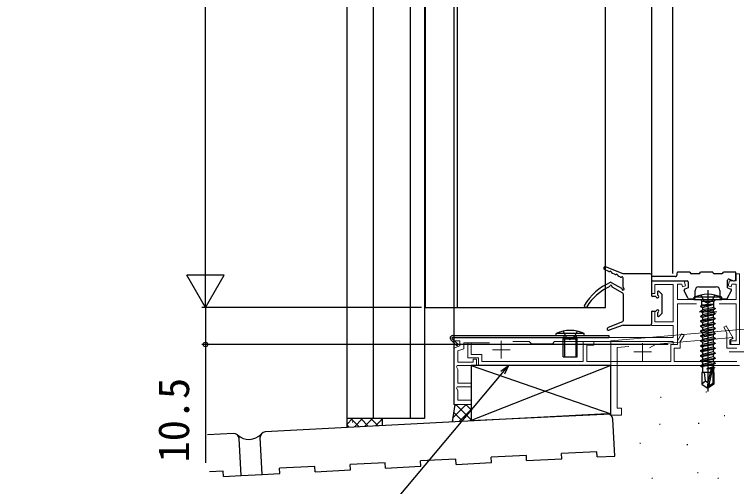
# Model space of a CAD drawing. Units: millimetres, scale not verified. Extents: x -525 to 525, y -783 to 779.
# Drawn here: x -267.9 to -63.4, y -232 to -98.3 of the extents above; entities that cross this region are included whole.
import ezdxf
from ezdxf.enums import TextEntityAlignment as Align

# ---------------------------------------------------------------- set-up
doc = ezdxf.new("R2010")
doc.units = ezdxf.units.MM
doc.header["$LTSCALE"] = 4
doc.layers.add('0-3_YKK_11', color=211, linetype='Continuous', lineweight=18)
for name, color, linetype in [('0-5_YKK_12', 2, 'Continuous'), ('0-6_YKK_13', 4, 'Continuous'), ('0-7_YKK_D', 6, 'Continuous'), ('0-9_YSS_K', 3, 'Continuous'), ('0-A_YSS_KE', 3, 'Continuous')]:
    doc.layers.add(name, color=color, linetype=linetype)
doc.styles.add('ＭＳ ゴシック', font='')
doc.styles.get('ＭＳ ゴシック').set_extended_font_data('MS Gothic')

msp = doc.modelspace()

# ---------------------------------------------------------------- linework, layer by layer
at = {"layer": '0-3_YKK_11'}
for p, q in [((-71.5, -180.1), (-71.5, -185.1)), ((-74, -182.6), (-69, -182.6)), ((-130, -190.8), (-130, -195.8)), ((-132.5, -193.3), (-127.5, -193.3))]:
    msp.add_line(p, q, dxfattribs=at)
at = {"layer": '0-3_YKK_11', "color": 4}
for p, q in [((-90, -191.4), (-90, -196.4)), ((-92.5, -193.9), (-87.5, -193.9)), ((-65.5, -193.9), (-60.5, -193.9))]:
    msp.add_line(p, q, dxfattribs=at)
at = {"layer": '0-3_YKK_11'}
for points in [[(-78.199, -173.8), (-77.815, -175.234), (-78.685, -175.466), (-78.89, -174.7), (-80.1, -174.7), (-80.1, -179.1), (-63.5, -179.1), (-63.5, -174.7), (-64.71, -174.7), (-64.915, -175.466), (-65.785, -175.234), (-65.401, -173.8), (-63.5, -173.8), (-63.5, -171.8), (-62.5, -171.8), (-62.5, -191.8), (-65, -191.8), (-65, -190.8), (-63.5, -190.8), (-63.5, -180.3), (-68.267, -180.3)], [(-133.382, -191.3), (-140.6, -191.3), (-140.6, -193.021), (-142.3, -193.64), (-142.3, -196.8), (-138, -196.8), (-138, -196), (-137, -196), (-137, -197.8), (-142.527, -197.8), (-142.723, -198.14), (-142.3, -198.873), (-142.3, -202.8), (-138.5, -202.8), (-138.5, -203.8), (-142.527, -203.8), (-142.723, -204.14), (-142.3, -204.873), (-142.3, -207.6), (-138.5, -207.6), (-138.5, -208.8), (-143.5, -208.8), (-143.5, -192.8), (-141.8, -192.181), (-141.8, -190.8), (-143.5, -190.8), (-143.5, -189.8), (-81.3, -189.8), (-81.3, -186.4), (-87.5, -186.4), (-87.5, -182.4), (-86.5, -182.4), (-86.5, -185.4), (-81.3, -185.4), (-81.3, -174.8), (-86.5, -174.8), (-86.5, -177.4), (-87.5, -177.4), (-87.5, -173.8), (-78.199, -173.8)], [(-74.733, -180.3), (-80.1, -180.3), (-80.1, -191.8), (-81.3, -191.8), (-81.3, -191), (-114.9, -191), (-115.5, -191.6), (-121.5, -191.6), (-122.1, -191), (-126.767, -191)]]:
    msp.add_lwpolyline(points, dxfattribs=at)
at = {"layer": '0-3_YKK_11', "color": 4}
for points in [[(-60, -178.8), (-60, -179.8), (-55.8, -179.8), (-55.8, -187.02), (-99, -190.8), (-99, -201.8), (-99, -211.8), (-96, -211.8), (-96, -209.8), (-97.2, -209.8), (-97.2, -192.65), (-93.844, -192.357)], [(-88.011, -192.752), (-86.164, -191.685), (-64.444, -189.784)]]:
    msp.add_lwpolyline(points, dxfattribs=at)
at = {"layer": '0-3_YKK_11', "color": 190}
for points in [[(-62.5, -191.8), (-65.3, -191.8), (-65.3, -190.6), (-64.29, -190.017), (-66.321, -186.5), (-67.014, -186.9), (-66.1, -188.482), (-66.1, -192.8), (-63.3, -192.8)], [(-63.3, -196.6), (-81, -196.6), (-81, -192.8), (-79.3, -192.8), (-79.3, -191.014), (-78.252, -189.2), (-78.945, -188.8), (-80.1, -190.8), (-80.1, -191.8), (-82, -191.8), (-82, -196.6), (-105.8, -196.6), (-105.8, -192), (-103.8, -192), (-103.8, -191), (-106.8, -191), (-106.8, -196.6), (-135.5, -196.6), (-135.5, -194.6), (-138.5, -194.6), (-138.5, -191.3), (-139.5, -191.3), (-139.5, -195.6), (-136.5, -195.6), (-136.5, -197.8), (-62.5, -197.8)]]:
    msp.add_lwpolyline(points, dxfattribs=at)
at = {"layer": '0-5_YKK_12'}
for p, q in [((-173.8, 58.148), (-173.8, -212.8)), ((-166.305, 58.148), (-166.305, -212.8)), ((-155.8, 58.148), (-155.8, -212.8)), ((-151.8, 58.148), (-151.8, -212.8)), ((-143.466, 58.148), (-143.412, -208.8)), ((-87.5, -173.8), (-81.5, -173.8)), ((-151.6, -181.3), (-142.6, -181.3)), ((-151.8, -212.8), (-173.8, -212.8))]:
    msp.add_line(p, q, dxfattribs=at)
for points in [[(-151.6, 33.428), (-151.6, -117.516), (-151.6, -180.8)], [(-87.5, 33.428), (-87.5, -117.516), (-87.5, -172.543)], [(-81.5, 33.428), (-81.5, -117.516), (-81.5, -171.7)], [(-151.6, -11.308), (-151.6, -117.516), (-151.6, -181.3)]]:
    msp.add_lwpolyline(points, dxfattribs=at)
at = {"layer": '0-6_YKK_13'}
for p, q in [((-99.571, -171.139), (-100.776, -170.561)), ((-95.503, -171.8), (-100.455, -169.828)), ((-97.771, -172.003), (-98.635, -171.589)), ((-87.803, -171.8), (-95.503, -171.8)), ((-80.2, -172), (-80.2, -171.5)), ((-76.6, -171.3), (-80, -171.3)), ((-74.1, -171.8), (-76.1, -171.8)), ((-70.1, -171.3), (-73.6, -171.3)), ((-67.6, -171.8), (-69.6, -171.8)), ((-96.271, -172.723), (-96.835, -172.452)), ((-95.503, -175.58), (-95.503, -172.948)), ((-87.503, -172.1), (-87.503, -177.9)), ((-87.5, -172.8), (-87.5, -173.8)), ((-87.5, -173.8), (-77.4, -173.8)), ((-80.8, -172.6), (-87.3, -172.6)), ((-65.9, -175.8), (-65.9, -173.6)), ((-65.496, -173.318), (-64.273, -173.769)), ((-98.87, -174.24), (-95.958, -175.849)), ((-98.548, -175.56), (-95.658, -177.157)), ((-77.1, -175.8), (-78, -176.117)), ((-77.1, -174.1), (-77.1, -175.8)), ((-74.1, -175.5), (-69.1, -175.5)), ((-65.9, -175.8), (-65, -176.117)), ((-95.503, -177.419), (-95.503, -185.098)), ((-85.803, -177), (-85.803, -177.568)), ((-85.291, -176.788), (-84.491, -177.588)), ((-84.403, -182.8), (-84.403, -177.8)), ((-77.18, -178.723), (-78.173, -176.523)), ((-75.1, -178.6), (-75.1, -176.5)), ((-71.5, -176.445), (-71.5, -205.137)), ((-69.5, -177.788), (-70.355, -179.503)), ((-68.1, -176.5), (-68.1, -178.6)), ((-66.015, -178.742), (-64.836, -176.542)), ((-86.435, -178.2), (-87.203, -178.2)), ((-76.906, -178.9), (-75.4, -178.9)), ((-75.5, -179.1), (-75.422, -178.447)), ((-75.5, -179.1), (-67.5, -179.1)), ((-67.578, -178.447), (-75.422, -178.447)), ((-70.355, -179.503), (-71.5, -180.112)), ((-69.425, -179.1), (-69.825, -179.5)), ((-69.825, -181.304), (-69.825, -179.5)), ((-67.8, -178.9), (-66.28, -178.9)), ((-67.5, -179.1), (-67.578, -178.447)), ((-73.6, -180.95), (-70, -180.35)), ((-70, -180.45), (-73.6, -181.05)), ((-73.6, -180.95), (-73.6, -181.05)), ((-73.6, -180.95), (-73.6, -181.05)), ((-73.6, -181.05), (-73.05, -181.368)), ((-73.6, -182.35), (-69.4, -181.65)), ((-73.6, -182.35), (-73.05, -182.032)), ((-70, -180.35), (-73.175, -180.644)), ((-73.05, -181.368), (-70, -180.45)), ((-69.825, -181.304), (-73.05, -182.032)), ((-73.05, -181.368), (-73.05, -182.032)), ((-70, -180.35), (-70, -180.45)), ((-69.4, -181.75), (-69.95, -182.068)), ((-69.825, -181.304), (-69.4, -181.65)), ((-69.4, -181.65), (-69.4, -181.75)), ((-87.503, -182.7), (-87.503, -186)), ((-87.203, -182.4), (-86.435, -182.4)), ((-85.803, -183.032), (-85.803, -183.6)), ((-85.291, -183.812), (-84.491, -183.012)), ((-73.6, -182.35), (-73.6, -182.45)), ((-73.6, -183.75), (-69.4, -183.05)), ((-69.4, -183.15), (-73.6, -183.85)), ((-73.6, -183.75), (-73.05, -183.432)), ((-73.6, -183.75), (-73.6, -183.85)), ((-73.6, -183.85), (-73.05, -184.168)), ((-69.95, -182.068), (-73.05, -182.768)), ((-69.95, -182.732), (-73.05, -183.432)), ((-69.95, -182.732), (-73.05, -183.432)), ((-73.05, -182.768), (-73.05, -183.432)), ((-71.5, -183.818), (-73.05, -184.168)), ((-69.95, -183.468), (-71.5, -183.818)), ((-69.95, -182.068), (-69.95, -182.732)), ((-69.4, -183.05), (-69.95, -182.732)), ((-69.4, -183.15), (-69.95, -183.468)), ((-69.95, -183.468), (-69.95, -184.132)), ((-69.4, -183.05), (-69.4, -183.15)), ((-95.69, -185.376), (-99.762, -187.029)), ((-73.6, -185.15), (-69.4, -184.45)), ((-69.4, -184.55), (-73.6, -185.25)), ((-73.6, -185.15), (-73.05, -184.832)), ((-73.6, -185.15), (-73.6, -185.25)), ((-73.6, -185.25), (-73.05, -185.568)), ((-73.6, -186.55), (-69.4, -185.85)), ((-69.95, -184.132), (-73.05, -184.832)), ((-73.05, -184.168), (-73.05, -184.832)), ((-71.5, -185.218), (-73.05, -185.568)), ((-69.95, -185.532), (-73.05, -186.232)), ((-73.05, -185.568), (-73.05, -186.232)), ((-69.95, -184.868), (-71.5, -185.218)), ((-69.4, -184.45), (-69.95, -184.132)), ((-69.4, -185.85), (-69.95, -185.532)), ((-69.4, -185.95), (-69.95, -186.268)), ((-69.4, -184.45), (-69.4, -184.55)), ((-69.4, -185.85), (-69.4, -185.95)), ((-112.5, -188.013), (-111.645, -189.743)), ((-108.5, -188.013), (-109.355, -189.743)), ((-95.503, -186.3), (-99.472, -187.775)), ((-95.503, -186.3), (-87.803, -186.3)), ((-73.6, -186.55), (-73.05, -186.232)), ((-73.6, -186.55), (-73.6, -186.65)), ((-73.6, -187.95), (-69.4, -187.25)), ((-69.4, -187.35), (-73.6, -188.05)), ((-73.6, -187.95), (-73.05, -187.632)), ((-73.6, -187.95), (-73.6, -188.05)), ((-73.6, -188.05), (-73.05, -188.368)), ((-71.5, -186.618), (-73.05, -186.968)), ((-69.95, -186.932), (-73.05, -187.632)), ((-73.05, -186.968), (-73.05, -187.632)), ((-71.5, -188.018), (-73.05, -188.368)), ((-69.95, -186.268), (-71.5, -186.618)), ((-69.95, -187.668), (-71.5, -188.018)), ((-69.95, -186.268), (-69.95, -186.932)), ((-69.4, -187.25), (-69.95, -186.932)), ((-69.4, -187.35), (-69.95, -187.668)), ((-69.95, -187.668), (-69.95, -188.332)), ((-69.4, -187.25), (-69.4, -187.35)), ((-143.893, -189.8), (-144.007, -190.077)), ((-142.238, -191.846), (-144.007, -190.077)), ((-143.893, -189.8), (-99.502, -189.8)), ((-143.802, -189.3), (-99.502, -189.3)), ((-114.5, -189.3), (-114.444, -188.657)), ((-114.5, -189.3), (-106.5, -189.3)), ((-106.556, -188.657), (-114.444, -188.657)), ((-112.5, -190.3), (-112.241, -189.566)), ((-112.121, -190.3), (-112.232, -189.473)), ((-111.645, -189.743), (-110.5, -190.352)), ((-109.355, -189.743), (-110.5, -190.352)), ((-108.879, -190.3), (-108.768, -189.473)), ((-108.5, -190.3), (-108.759, -189.566)), ((-106.5, -189.3), (-106.556, -188.657)), ((-99.502, -189.3), (-99.502, -189.8)), ((-73.6, -189.35), (-69.4, -188.65)), ((-73.6, -189.35), (-73.05, -189.032)), ((-73.6, -189.35), (-73.6, -189.45)), ((-73.6, -190.75), (-69.4, -190.05)), ((-69.4, -190.15), (-73.6, -190.85)), ((-69.95, -188.332), (-73.05, -189.032)), ((-73.05, -188.368), (-73.05, -189.032)), ((-71.5, -189.418), (-73.05, -189.768)), ((-69.95, -189.732), (-73.05, -190.432)), ((-73.05, -189.768), (-73.05, -190.432)), ((-69.4, -188.65), (-69.95, -188.332)), ((-69.95, -189.068), (-69.95, -189.732)), ((-69.4, -190.05), (-69.95, -189.732)), ((-69.4, -188.65), (-69.4, -188.75)), ((-69.4, -190.05), (-69.4, -190.15)), ((-142.592, -192.2), (-144.297, -190.495)), ((-142.592, -192.2), (-142.238, -191.846)), ((-112.5, -195.3), (-112.5, -190.3)), ((-108.5, -190.3), (-112.5, -190.3)), ((-112.121, -190.3), (-112.121, -195.3)), ((-108.879, -190.3), (-108.879, -195.3)), ((-73.6, -190.75), (-73.05, -190.432)), ((-73.6, -190.75), (-73.6, -190.85)), ((-73.6, -190.85), (-73.05, -191.168)), ((-73.6, -192.15), (-69.4, -191.45)), ((-69.4, -191.55), (-73.6, -192.25)), ((-73.6, -192.15), (-73.05, -191.832)), ((-73.6, -192.15), (-73.6, -192.25)), ((-73.6, -192.25), (-73.18, -192.492)), ((-69.95, -191.868), (-73.18, -192.492)), ((-71.5, -190.818), (-73.05, -191.168)), ((-69.95, -191.132), (-73.05, -191.832)), ((-73.05, -191.168), (-73.05, -191.832)), ((-69.95, -190.468), (-71.5, -190.818)), ((-69.4, -191.45), (-69.95, -191.132)), ((-69.4, -191.55), (-69.95, -191.868)), ((-69.95, -191.868), (-69.95, -192.532)), ((-69.4, -191.45), (-69.4, -191.55)), ((-73.6, -193.55), (-69.4, -192.85)), ((-69.4, -192.95), (-73.6, -193.65)), ((-73.6, -193.55), (-73.05, -193.232)), ((-73.6, -194.95), (-69.4, -194.25)), ((-69.95, -193.268), (-73.18, -193.892)), ((-73.05, -192.467), (-73.05, -193.232)), ((-69.95, -192.532), (-73.05, -193.232)), ((-73.05, -193.867), (-73.05, -194.632)), ((-69.95, -193.932), (-73.05, -194.632)), ((-69.4, -192.85), (-69.95, -192.532)), ((-69.4, -192.95), (-69.95, -193.268)), ((-69.95, -193.268), (-69.95, -193.932)), ((-69.4, -194.25), (-69.95, -193.932)), ((-69.4, -192.85), (-69.4, -192.95)), ((-69.4, -194.25), (-69.4, -194.35)), ((-69.4, -194.35), (-73.6, -195.05)), ((-73.6, -194.95), (-73.05, -194.632)), ((-73.6, -196.35), (-69.4, -195.65)), ((-69.4, -195.75), (-73.6, -196.45)), ((-73.6, -196.35), (-73.05, -196.032)), ((-69.95, -194.668), (-73.18, -195.292)), ((-69.95, -196.068), (-73.18, -196.692)), ((-73.05, -195.267), (-73.05, -196.032)), ((-69.95, -195.332), (-73.05, -196.032)), ((-69.4, -194.35), (-69.95, -194.668)), ((-69.95, -194.668), (-69.95, -195.332)), ((-69.4, -195.65), (-69.95, -195.332)), ((-69.4, -195.75), (-69.95, -196.068)), ((-69.95, -196.068), (-69.95, -196.732)), ((-69.4, -195.65), (-69.4, -195.75)), ((-73.6, -197.75), (-69.4, -197.05)), ((-69.4, -197.15), (-73.6, -197.85)), ((-73.6, -197.75), (-73.05, -197.432)), ((-69.95, -197.468), (-73.18, -198.092)), ((-73.05, -196.667), (-73.05, -197.432)), ((-69.95, -196.732), (-73.05, -197.432)), ((-73.05, -198.067), (-73.05, -199.7)), ((-70.218, -198.437), (-69.6, -198.335)), ((-69.4, -197.05), (-69.95, -196.732)), ((-69.4, -197.15), (-69.95, -197.468)), ((-69.95, -197.468), (-69.95, -198.132)), ((-69.4, -197.05), (-69.4, -197.15)), ((-73.2, -199.7), (-73.2, -203.055)), ((-70.842, -199.7), (-73.2, -199.7)), ((-72.2, -202.2), (-72.45, -199.7)), ((-71.8, -198.701), (-70.541, -198.491)), ((-70.592, -198.6), (-71.8, -198.801)), ((-70.605, -198.657), (-71.8, -198.801)), ((-71.8, -198.701), (-71.8, -198.801)), ((-70.591, -198.593), (-71.5, -202.594)), ((-70.157, -198.49), (-71.35, -203.738)), ((-70.1, -198.648), (-70.1, -202.895)), ((-69.8, -199.7), (-70.1, -199.7)), ((-69.82, -199.7), (-69.82, -198.562)), ((-69.8, -199.7), (-69.8, -203.055)), ((-72.2, -202.2), (-73.2, -203.055)), ((-71.5, -202.701), (-72.2, -202.2)), ((-73.2, -203.055), (-71.65, -204.1)), ((-71.5, -202.594), (-71.65, -204.1)), ((-71.65, -204.1), (-71.35, -204.1)), ((-71.5, -202.594), (-71.5, -204.1)), ((-70.1, -202.895), (-71.35, -203.738)), ((-69.8, -203.055), (-71.35, -204.1)), ((-71.35, -203.738), (-71.35, -204.1)), ((-69.8, -203.055), (-70.1, -202.895))]:
    msp.add_line(p, q, dxfattribs=at)
for points in [[(-142.5, 33.428), (-142.5, -117.516), (-142.5, -181.3), (-100.5, -181.3), (-100.5, -117.516), (-100.5, 33.428)], [(-63.6, -173.3), (-63.6, -171.3), (-67.1, -171.3)], [(-73.5, -177.788), (-72.645, -179.503), (-71.5, -180.112)], [(-73.6, -180.95), (-73.175, -180.644), (-73.175, -179.5)], [(-73.575, -179.1), (-73.175, -179.5), (-69.825, -179.5)], [(-69.4, -181.75), (-73.6, -182.45), (-73.05, -182.768)], [(-69.4, -185.95), (-73.6, -186.65), (-73.05, -186.968)], [(-69.4, -184.55), (-69.95, -184.868), (-69.95, -185.532)], [(-69.4, -188.75), (-73.6, -189.45), (-73.05, -189.768)], [(-69.4, -188.75), (-69.95, -189.068), (-71.5, -189.418)], [(-69.4, -190.15), (-69.95, -190.468), (-69.95, -191.132)], [(-112.5, -195.3), (-108.5, -195.3), (-108.5, -190.3)], [(-73.6, -193.55), (-73.6, -193.65), (-73.18, -193.892)], [(-73.6, -194.95), (-73.6, -195.05), (-73.18, -195.292)], [(-73.6, -196.35), (-73.6, -196.45), (-73.18, -196.692)], [(-73.6, -197.75), (-73.6, -197.85), (-73.18, -198.092)], [(-69.6, -198.335), (-69.95, -198.132), (-71.8, -198.701)], [(-69.6, -198.335), (-69.6, -198.435), (-70.134, -198.523)], [(-69.6, -198.435), (-69.82, -198.562), (-70.1, -198.595)]]:
    msp.add_lwpolyline(points, dxfattribs=at)
for centre, radius, start, end in [((-100.603, -170.2), 0.4, 68.29029, 244.35969), ((-99.442, -170.868), 0.3, 244.35969, 304.35969), ((-99.103, -171.364), 0.3, 4.35969, 124.35969), ((-98.505, -171.318), 0.3, 184.35969, 244.35969), ((-87.803, -172.1), 0.3, 0, 90), ((-80, -171.5), 0.2, 90, 180), ((-76.1, -171.3), 0.5, 180, 270), ((-74.1, -171.3), 0.5, 270, 0), ((-69.6, -171.3), 0.5, 180, 270), ((-67.6, -171.3), 0.5, 270, 0), ((-97.642, -171.732), 0.3, 244.35969, 304.35969), ((-97.303, -172.228), 0.3, 4.35969, 124.35969), ((-96.705, -172.182), 0.3, 184.35969, 244.35969), ((-96.142, -172.452), 0.3, 244.35969, 304.35969), ((-95.803, -172.948), 0.3, 0, 124.35969), ((-87.3, -172.8), 0.2, 90, 180), ((-80.8, -172), 0.6, 270, 0), ((-77.4, -174.1), 0.3, 0, 90), ((-65.6, -173.6), 0.3, 69.77782, 180), ((-64.1, -173.3), 0.5, 249.77782, 0), ((-92.695, -188.874), 16, 113.73725, 149.25768), ((-93.732, -188.27), 14, 114.22223, 149.217), ((-99.599, -175.229), 0.3, 294.22223, 353.17568), ((-99.003, -175.3), 0.3, 0.2202, 173.17568), ((-99.015, -174.503), 0.3, 61.08298, 113.73725), ((-98.403, -175.298), 0.3, 180.2202, 241.08298), ((-96.103, -176.111), 0.3, 1.08298, 61.08298), ((-95.503, -176.1), 0.3, 181.08298, 60), ((-95.203, -175.58), 0.3, 180, 240), ((-74.1, -176.5), 1, 90, 180), ((-69.1, -176.5), 1, 0, 90), ((-95.803, -177.419), 0.3, 0, 61.08298), ((-87.203, -177.9), 0.3, 180, 270), ((-85.803, -178.2), 0.4, 205.37693, 64.62307), ((-85.503, -177), 0.3, 45, 180), ((-85.503, -177.568), 0.3, 180, 244.62307), ((-84.703, -177.8), 0.3, 0, 45), ((-77.9, -176.4), 0.3, 109.41229, 204.3074), ((-71.5, -187.1), 9.5, 65.61796, 114.38204), ((-65.1, -176.4), 0.3, 331.80157, 70.58771), ((-86.435, -178.5), 0.3, 25.37693, 90), ((-76.906, -178.6), 0.3, 204.3074, 270), ((-75.4, -178.6), 0.3, 270, 0), ((-67.8, -178.6), 0.3, 180, 270), ((-66.28, -178.6), 0.3, 270, 331.80157), ((-106.103, -180.9), 0.4, 149.25768, 329.217), ((-85.803, -182.4), 0.4, 295.37693, 154.62307), ((-87.203, -182.7), 0.3, 90, 180), ((-86.435, -182.1), 0.3, 270, 334.62307), ((-85.503, -183.032), 0.3, 115.37693, 180), ((-85.503, -183.6), 0.3, 180, 315), ((-84.703, -182.8), 0.3, 315, 0), ((-95.803, -185.098), 0.3, 292.09879, 0), ((-87.803, -186), 0.3, 270, 0), ((-110.5, -197.3), 9.5, 65.47227, 114.52773), ((-99.612, -187.4), 0.4, 112.09879, 290.38402), ((-143.802, -190), 0.7, 90, 225.00044), ((-112.43, -189.5), 0.2, 340.57815, 90), ((-108.57, -189.5), 0.2, 90, 199.42185), ((-70.349, -198.648), 0.248, 0, 167.19096)]:
    msp.add_arc(centre, radius, start, end, dxfattribs=at)
at = {"layer": '0-7_YKK_D'}
for p, q in [((-213.8, -170.8), (-213.8, 204.2)), ((-213.8, -181.3), (-213.8, -163.113)), ((-213.8, -181.3), (-219.05, -172.207)), ((-208.55, -172.207), (-219.05, -172.207)), ((-213.8, -181.3), (-208.55, -172.207)), ((-152.6, -181.3), (-214.8, -181.3)), ((-152.6, -181.3), (-214.8, -181.3)), ((-82.7, -191.8), (-214.8, -191.8))]:
    msp.add_line(p, q, dxfattribs=at)
for points in [[(-213.8, -181.3), (-213.8, -191.8), (-213.8, -225.35)], [(-127.991, -197.8), (-129.63, -199.753), (-195.688, -278.478), (-267.92, -278.478)], [(-130.153, -199.314), (-127.991, -197.8), (-129.107, -200.193)]]:
    msp.add_lwpolyline(points, dxfattribs=at)
msp.add_circle((-213.8, -191.8), 0.637, dxfattribs=at)
at = {"layer": '0-9_YSS_K'}
for p, q in [((-99, -197.8), (-138.5, -213.375)), ((-72.076, -205.209), (-71.876, -205.209)), ((-84.947, -206.727), (-84.747, -206.727)), ((-143.2, -208.8), (-143.955, -213.661)), ((-143.792, -212.639), (-139.954, -208.8)), ((-143.276, -209.294), (-142.782, -208.8)), ((-138.5, -213.142), (-142.842, -208.8)), ((-141.877, -213.552), (-138.5, -210.175)), ((-138.5, -210.313), (-140.013, -208.8)), ((-140.966, -213.504), (-143.53, -210.94)), ((-66.893, -211.922), (-66.693, -211.922)), ((-173.8, -212.8), (-173.8, -215.225)), ((-173.8, -212.8), (-173.8, -215.225)), ((-173.8, -214.457), (-172.143, -212.8)), ((-173.8, -214.457), (-172.143, -212.8)), ((-173.07, -215.186), (-173.8, -214.457)), ((-173.07, -215.186), (-173.8, -214.457)), ((-170.382, -215.046), (-172.628, -212.8)), ((-170.382, -215.046), (-172.628, -212.8)), ((-172.218, -213.661), (-172.018, -213.661)), ((-171.625, -215.111), (-169.314, -212.8)), ((-171.625, -215.111), (-169.314, -212.8)), ((-167.695, -214.905), (-169.8, -212.8)), ((-167.695, -214.905), (-169.8, -212.8)), ((-168.64, -214.954), (-166.486, -212.8)), ((-168.64, -214.954), (-166.486, -212.8)), ((-165.007, -214.764), (-166.971, -212.8)), ((-165.007, -214.764), (-166.971, -212.8)), ((-165.655, -214.798), (-163.8, -212.942)), ((-165.655, -214.798), (-163.8, -212.942)), ((-163.8, -213.143), (-164.143, -212.8)), ((-163.8, -213.143), (-164.143, -212.8)), ((-163.8, -212.8), (-163.8, -214.701)), ((-163.8, -212.8), (-163.8, -214.701)), ((-143.654, -213.645), (-143.908, -213.39)), ((-138.892, -213.395), (-138.5, -213.003)), ((-85.184, -214.392), (-84.984, -214.392)), ((-74.198, -214.105), (-73.998, -214.105)), ((-90.78, -219.718), (-90.58, -219.718)), ((-77.415, -220.116), (-77.215, -220.116)), ((-102.941, -222.157), (-112.928, -222.68)), ((-102.863, -223.655), (-102.941, -222.157)), ((-142.887, -224.25), (-152.873, -224.773)), ((-152.794, -226.271), (-152.873, -224.773)), ((-142.808, -225.748), (-142.887, -224.25)), ((-122.914, -223.203), (-132.9, -223.727)), ((-132.822, -225.225), (-132.9, -223.727)), ((-122.835, -224.701), (-122.914, -223.203)), ((-102.863, -223.655), (-97.872, -223.393)), ((-192.74, -228.365), (-192.818, -226.867)), ((-172.767, -227.318), (-172.845, -225.82)), ((-162.781, -226.795), (-152.794, -226.271)), ((-142.808, -225.748), (-132.822, -225.225)), ((-208.796, -227.704), (-212.665, -227.907)), ((-208.718, -229.202), (-208.796, -227.704)), ((-208.718, -229.202), (-203.724, -228.94)), ((-203.724, -228.94), (-197.733, -228.626)), ((-197.733, -228.626), (-192.74, -228.365)), ((-182.753, -227.841), (-172.767, -227.318)), ((-74.468, -228.101), (-74.268, -228.101)), ((-87.34, -229.619), (-87.14, -229.619)), ((-68.653, -229.662), (-68.453, -229.662))]:
    msp.add_line(p, q, dxfattribs=at)
for points in [[(-138.5, -197.8), (-99, -211.405), (-99, -197.8)], [(-122.835, -224.701), (-112.849, -224.178), (-112.928, -222.68)], [(-182.753, -227.841), (-182.832, -226.343), (-192.818, -226.867)], [(-162.781, -226.795), (-162.859, -225.297), (-172.845, -225.82)]]:
    msp.add_lwpolyline(points, dxfattribs=at)
msp.add_lwpolyline([(-138.5, -213.375), (-99, -211.405), (-99, -197.8), (-138.5, -197.8)], close=True, dxfattribs=at)
msp.add_arc((-201.506, -213.787), 4.881, 228.06649, 315.93975, dxfattribs=at)
at = {"layer": '0-A_YSS_KE'}
for p, q in [((-99.998, -211.488), (-196.863, -216.564)), ((-97.872, -223.393), (-98.421, -212.907)), ((-205.85, -217.035), (-213.214, -217.421)), ((-203.724, -228.94), (-204.274, -218.455)), ((-197.733, -228.626), (-198.282, -218.141))]:
    msp.add_line(p, q, dxfattribs=at)
for centre, start, end in [((-99.919, -212.986), 3, 93), ((-196.784, -218.062), 93, 183), ((-205.772, -218.533), 3, 93)]:
    msp.add_arc(centre, 1.5, start, end, dxfattribs=at)

# ---------------------------------------------------------------- texts
at = {"layer": '0-7_YKK_D', "style": 'ＭＳ ゴシック'}
msp.add_text('10.5', height=8.798, rotation=90, dxfattribs=at).set_placement((-215.8, -225.191), align=Align.BOTTOM_LEFT)

doc.saveas('drawing.dxf')
